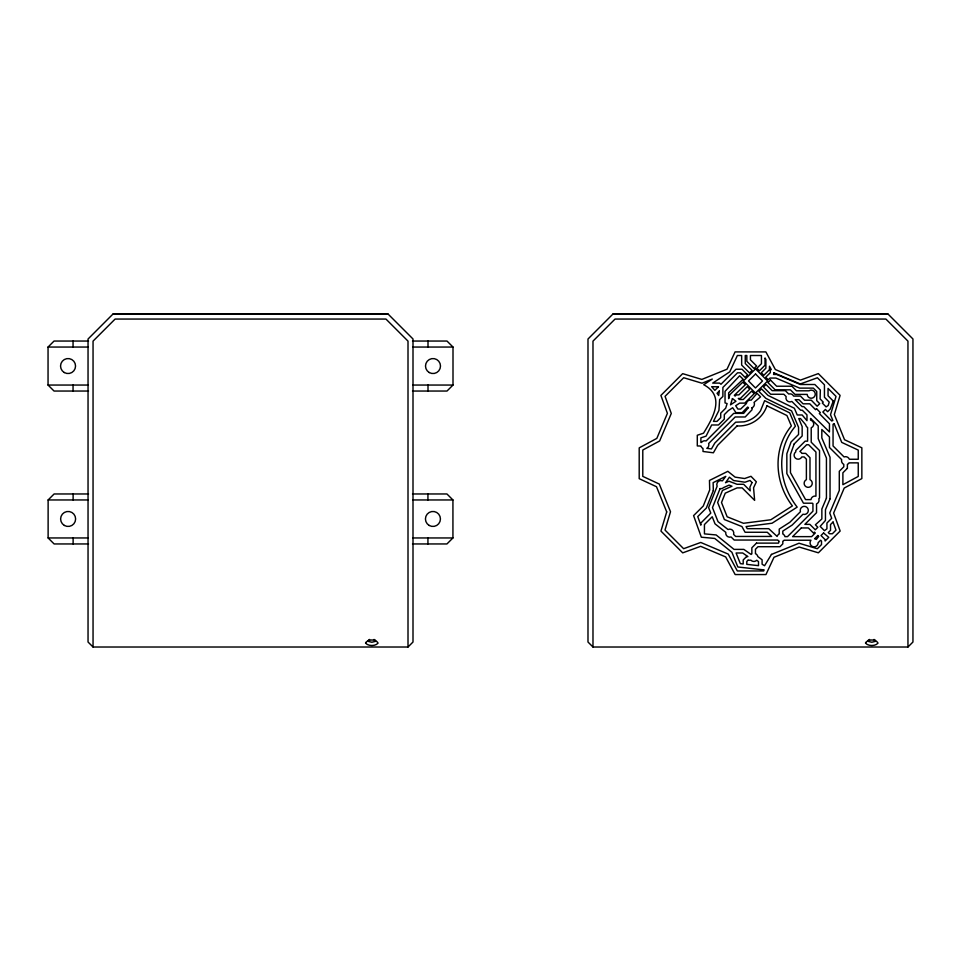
<?xml version="1.0" encoding="UTF-8"?>
<svg xmlns="http://www.w3.org/2000/svg" width="961" height="961" viewBox="0 0 961 961"><rect width="100%" height="100%" fill="white"/><g stroke="black" fill="none" stroke-linecap="round" stroke-linejoin="round"><path stroke-width="1.44" d="M88.544 391.043L54.044 391.043L48.05 385.049L48.05 347.053L54.044 341.047L88.544 341.047M113.038 313.983L88.04 339.029L88.04 642.02L93.049 647.017L408.005 647.017L413.002 642.02L413.002 338.981L388.016 313.983L113.038 313.983L388.016 314.031M88.556 543.95L54.116 543.95L48.122 537.956L48.122 499.96L54.116 493.966L88.556 493.966M412.509 341.047L446.997 341.047L453.003 347.053L453.003 385.049L446.997 391.043L412.509 391.043M612.986 313.983L587.988 339.029L587.988 642.02L592.985 647.017L907.953 647.017L912.95 642.02L912.95 338.981L887.952 313.983L612.986 313.983L887.952 314.031M412.497 493.966L446.937 493.966L452.931 499.96L452.931 537.956L446.937 543.95L412.497 543.95M737.039 425.927L717.675 445.279L713.386 452.787L703.008 451.49L703.008 448.439A4.048 4.048 0 0 1 700.941 446.036L697.29 445.94L697.29 435.261L703.524 433.183C713.194 417.47 725.519 396.232 703.716 384.724L712.293 379.054L702.01 383.223L683.691 377.721L665.06 396.352L671.283 413.458L659.654 440.955L642.789 450.024L642.789 476.368L659.294 484.068L670.514 511.732L665 530.064L683.631 548.695L700.749 542.46L728.246 554.101L737.315 570.954L763.659 570.954L764.151 569.909L737.832 566.99L731.922 552.299L714.732 538.436L701.338 537.199L693.59 515.613L703.272 506.027L709.711 489.882L709.47 480.452L727.837 471.322L735.117 477.136L744.631 478.53L750.973 476.308L756.355 481.821L753.568 487.804L754.625 500.369L742.156 487.888L737.075 487.888L725.255 493.149L721.519 502.519L727.153 516.79L743.454 523.289L770.794 519.769L792.381 505.918C774.602 482.854 772.356 448.979 791.359 425.951L786.939 415.536L766.95 405.794M868.251 640.266L869.561 639.449M368.628 639.966L369.613 639.449M48.05 347.053L88.04 347.053M413.002 347.053L453.003 347.053M48.05 385.049L88.04 385.049M413.002 385.049L453.003 385.049M48.122 499.96L88.04 499.96M413.002 499.96L452.931 499.96M48.122 537.956L88.04 537.956M413.002 537.956L452.931 537.956M873.993 639.449L874.99 639.966M374.057 639.449L375.367 640.266M907.953 647.017L907.953 341.119L885.886 319.052L615.052 319.052L592.985 341.119L592.985 647.017M428.005 341.047L428.005 347.053M428.005 385.049L428.005 391.043M427.933 493.966L427.933 499.96M427.933 537.956L427.933 543.95M408.005 647.017L408.005 341.119L385.938 319.052L115.116 319.052L93.049 341.119L93.049 647.017M73.048 341.047L73.048 347.053M73.048 385.049L73.048 391.043M73.12 493.966L73.12 499.96M73.12 537.956L73.12 543.95M368.123 640.579A3.736 1.562 -5.4 0 0 368.387 641.407L371.835 642.248L375.295 641.407A3.736 1.562 5.6 0 0 375.547 640.579M766.95 405.794A29.587 29.587 0 0 1 737.039 425.915M868.071 640.579A3.736 1.562 -5.4 0 0 868.336 641.407L871.783 642.248L875.231 641.407A3.736 1.562 5.6 0 0 875.483 640.579M748.427 407.632L743.658 413.374L733.687 413.386L706.095 440.967A4.048 4.048 0 0 0 701.518 442.444L700.893 442.432L700.893 437.856L706.083 436.126L711.657 424.978L718.48 424.978L724.306 419.152L724.306 414.647L728.426 410.539L732.678 407.728L735.946 412.653L742.18 412.653L747.634 407.056A4.048 4.048 0 0 0 748.427 407.632M752.019 407.8L752.019 409.782L745.207 416.978L735.177 416.978L708.641 443.514A4.048 4.048 0 0 1 706.803 448.331L711.452 448.919L714.792 443.081L735.67 422.191L744.114 421.855A26.055 26.055 0 0 0 760.487 410.852L764.632 400.665L789.726 412.894L795.396 426.228C775.251 450 778.662 483.467 797.174 507.12L772.055 523.228L746.072 526.58L747.214 528.67L768.74 528.67L777.137 536.442A4.048 4.048 0 0 1 779.215 533.968L779.215 529.103L789.87 522.267L800.441 511.696A4.048 4.048 0 0 1 803.84 506.375A4.048 4.048 0 0 1 808.297 510.844A4.048 4.048 0 0 1 802.988 514.243L792.14 525.09L782.807 531.073L782.807 533.968A4.048 4.048 0 0 1 784.945 536.634L787.515 536.634L812.934 511.204L812.934 503.6A4.048 4.048 0 0 1 812.369 503.204L803.468 503.204L786.843 473.569L786.843 453.796L791.071 441.964L798.555 434.48L798.555 427.309L791.588 410.9L765.881 398.371L758.986 391.475L761.532 388.929L768.007 395.403L794.375 408.257L797.234 414.972L802.147 414.972L806.976 420.69L806.976 414.888L802.279 410.215L800.609 410.215L791.876 401.458A4.048 4.048 0 0 1 786.134 396.557L783.84 394.25L770.674 394.25L763.466 387.043L766.013 384.496L772.163 390.659L785.329 390.659L788.717 394.046A4.048 4.048 0 0 1 793.594 396.088L800.429 396.088L804.549 400.208L811.288 400.208L817.162 406.203L819.733 403.68L816.742 400.629L816.742 391.487L813.354 388.112L799.672 388.112L775.923 378.057L769.989 378.057L768.283 379.763L765.737 377.217L770.302 372.652L770.314 370.069L771.275 369.553L769.473 366.201L769.473 369.673L763.851 375.283L761.316 372.736L765.881 368.171L765.893 359.522L765.04 357.948L765.04 365.192L759.43 370.802L756.884 368.255L761.448 363.702L761.448 355.51L750.433 355.51L750.433 359.822L756.583 365.985L754.037 368.531L746.829 361.312L746.829 355.51L745.255 355.51L745.255 363.558L752.103 370.417L749.556 372.952L741.652 365.06L741.652 355.51L737.375 355.51L729.771 371.823L712.702 383.103L719.597 383.103L720.978 384.256L736.018 369.228L742.012 369.228L747.622 374.838L745.075 377.385L740.523 372.82L737.507 372.82L722.888 387.439L722.888 396.473L719.633 399.572L718.936 410.419L713.458 421.374L716.99 421.374L720.714 417.663L720.714 413.158L725.699 408.173L727.129 403.56L725.038 402.911L725.038 391.343L739.646 375.775L743.153 379.271L728.642 392.833L728.642 398.671L729.88 394.647L742.793 382.166L745.34 384.712L734.324 395.307L735.117 396.088L736.306 394.899L738.913 394.875L747.226 386.646L749.748 389.181L740.402 398.467L738.3 398.479L739.694 399.524L743.261 399.512L751.646 391.127L754.193 393.674L744.751 403.115L739.634 403.127L735.682 405.734L737.88 409.062L740.631 409.062L746.373 403.572A4.048 4.048 0 0 1 751.238 400.136L757.052 393.361L760.559 396.869L754.061 402.395A4.048 4.048 0 0 1 752.019 407.8M773.905 372.832L773.581 374.466L776.656 374.466L800.405 384.508L814.844 384.508L820.334 389.998L820.105 398.911L823.253 402.118L822.316 403.043L826.1 406.887L828.202 405.458L829.223 402.094L824.442 397.229L824.442 384.808L817.403 377.769L800.285 383.992L773.905 372.832M365.709 642.573L365.588 643.089C368.027 646.309 375.643 646.309 378.081 643.089C375.955 638.945 368.483 639.089 365.709 642.573M865.645 642.573L865.525 643.089C867.975 646.309 875.579 646.309 878.03 643.089C875.903 638.945 868.432 639.089 865.645 642.573M666.706 511.913L660.94 531.085L682.718 552.863L700.653 546.328L725.675 556.924L735.153 574.558L765.953 574.558L774.013 557.26L799.204 547.049L818.376 552.815L840.154 531.037L833.619 513.102L844.214 488.068L861.849 478.59L861.849 447.802L844.539 439.73L834.328 414.539L840.106 395.379L818.328 373.601L800.393 380.124L775.359 369.541L765.881 351.906L735.081 351.906L727.021 369.204L701.83 379.415L682.658 373.649L660.892 395.427L667.414 413.362L656.831 438.384L639.197 447.862L639.197 478.662L656.495 486.734L666.706 511.913M833.283 401.085L830.196 409.182L827.625 411.704L825.415 409.458L822.844 411.981L831.697 420.978L832.863 420.51L830.52 414.72L836.034 396.4L828.046 388.412L828.046 395.764L833.283 401.085M732.438 398.587L730.492 404.857L735.97 401.23L732.438 398.587M794.182 443.946L790.447 454.421L790.447 472.62L805.582 499.612L810.976 499.612A4.048 4.048 0 0 1 815.937 496.176L815.937 452.03L808.657 444.751L806.615 444.751L799.876 451.502A4.048 4.048 0 0 1 801.774 453.364L805.654 453.364L809.991 457.7L809.991 479.659A4.048 4.048 0 0 1 811.348 485.834A4.048 4.048 0 0 1 805.03 485.834A4.048 4.048 0 0 1 806.387 479.659L806.387 459.19L804.165 456.955L801.774 456.955A4.048 4.048 0 0 1 795.528 458.241A4.048 4.048 0 0 1 795.792 451.874L795.792 450.493L805.126 441.159L807.6 441.159L807.6 427.513A4.048 4.048 0 0 1 805.726 424.798L800.477 418.564L798.759 418.564L802.159 426.564L802.159 435.97L794.182 443.946M713.326 490.518L706.335 508.057L697.758 516.562L700.845 525.162L700.845 523.048L710.78 513.102L708.605 507.612L717.122 486.254A4.048 4.048 0 0 1 722.408 480.872L725.807 476.356L713.134 482.65L713.326 490.518M720.077 488.584L712.485 507.624L718.011 521.643L728.006 529.499A4.048 4.048 0 0 1 733.615 534.4L735.67 536.442L771.635 536.442L767.286 532.262L745.075 532.262L741.952 526.568L724.378 519.553L717.651 502.507L722.456 490.458L731.97 486.218L729.063 485.113L723.609 487.539A4.048 4.048 0 0 1 720.077 488.584M826.436 498.146L821.859 508.994L821.859 518.964L815.384 524.802L817.835 527.253L815.3 529.799L809.847 524.358L804.886 524.358L816.538 512.706L816.538 503.864A4.048 4.048 0 0 0 818.808 498.759L819.529 498.05L819.529 450.541L811.204 442.204L811.204 427.825A4.048 4.048 0 0 0 810.579 420.101L810.579 418.443L818.219 425.951L818.219 438.66L826.436 458.013L826.436 498.146M830.04 498.879L825.451 509.726L825.451 520.454L820.153 526.388L824.454 530.688L826.928 528.838L826.928 523.048L831.685 518.291L829.751 513.006L839.289 490.458L839.289 471.298L843.794 466.794L843.794 464.343A4.048 4.048 0 0 1 841.68 459.646L829.463 447.466L829.463 436.991L821.823 429.483L821.823 437.928L830.04 457.268L830.04 498.879M752.043 482.554L749.904 487.155L750.217 490.855L743.646 484.284L737.027 484.284L728.955 481.221L725.519 482.758L729.411 477.185L733.639 480.548L744.979 482.218L750 480.464L752.043 482.554M771.455 554.413L764.56 565.741L762.097 564.239L762.097 559.795L757.809 556.539A4.048 4.048 0 0 0 755.454 553.704L755.454 549.272L758.001 546.713L779.972 546.713L782.807 543.878L782.807 541.223A4.048 4.048 0 0 0 784.092 540.226L810.976 540.226A4.048 4.048 0 0 0 812.766 546.641A4.048 4.048 0 0 0 818.147 542.713L820.634 540.226L821.511 541.115L821.511 544.575L817.355 548.743L799.023 543.229L771.455 554.413M756.499 543.121L751.85 547.794L751.85 553.908A4.048 4.048 0 0 0 751.106 554.449L743.826 549.392L734.048 549.392L716.149 534.953L704.437 533.872L704.437 524.538L712.221 516.754L715.032 523.865L725.795 532.346A4.048 4.048 0 0 0 731.093 536.971L734.18 540.046L777.785 540.046A4.048 4.048 0 0 0 779.215 541.223L778.482 543.121L756.499 543.121M718.432 386.815L714.888 390.358L711.657 386.706L718.432 386.815M719.284 391.043L717.038 393.289L718.672 395.512L719.284 391.043M770.494 380.075L767.947 382.622L775.155 389.83L790.41 389.83L794.987 394.394L807.18 394.394A4.048 4.048 0 0 0 812.141 398.13A4.048 4.048 0 0 0 814.952 392.605A4.048 4.048 0 0 0 809.006 390.803L796.477 390.803L791.9 386.226L776.644 386.226L770.494 380.075M746.541 556.599L743.201 559.939L743.201 563.963L740.366 563.651L736.078 552.995L742.709 552.995L747.898 556.599L746.541 556.599M748.03 560.203L746.805 561.428L746.805 564.359L758.493 565.657L758.493 561.572L756.751 560.251A4.048 4.048 0 0 1 750.913 560.203L748.03 560.203M847.386 468.295L842.893 472.788L842.893 484.692L858.245 476.44L858.245 462.866L849.019 462.866A4.048 4.048 0 0 1 847.386 464.343L847.386 468.295M801.282 527.949L792.597 536.634L811.649 536.634L815.3 532.983L814.423 532.118L813.474 533.067L808.357 527.949L801.282 527.949M817.835 535.529L814.58 538.797A4.048 4.048 0 0 1 816.333 539.445L818.724 536.406L817.835 535.529M833.043 522.027L830.532 524.538L830.532 530.328L828.274 532.598L829.427 533.751L832.346 533.751L835.986 530.112L833.043 522.027M823.565 532.983L821.018 535.529L825.115 539.626L825.115 540.983L828.754 537.343L823.565 532.983M755.574 368.892L743.418 380.916L755.454 393.073L767.599 381.036L755.574 368.892M755.55 373.985L748.511 380.94L755.478 387.98L762.505 381.012L755.55 373.985M816.55 408.713L815.553 409.686L809.775 403.812L803.06 403.812L798.939 399.692L795.191 399.692L802.099 406.611L803.756 406.611L829.463 431.945L829.463 423.837L819.337 413.542L820.334 412.569L816.55 408.713M834.22 423.849L833.055 424.318L833.055 445.964L844.082 456.955A4.048 4.048 0 0 1 849.368 459.262L858.245 459.262L858.245 450.096L841.74 442.396L834.22 423.849M64.363 525.451A7.496 7.496 0 0 0 75.619 518.964A7.496 7.496 0 0 0 64.363 512.465A7.496 7.496 0 0 0 64.363 525.451M64.303 372.544A7.496 7.496 0 0 0 75.547 366.045A7.496 7.496 0 0 0 64.303 359.546A7.496 7.496 0 0 0 64.303 372.544M429.183 525.451A7.496 7.496 0 0 0 440.438 518.964A7.496 7.496 0 0 0 429.183 512.465A7.496 7.496 0 0 0 429.183 525.451M429.255 372.544A7.496 7.496 0 0 0 440.498 366.045A7.496 7.496 0 0 0 429.255 359.546A7.496 7.496 0 0 0 429.255 372.544"/></g></svg>
